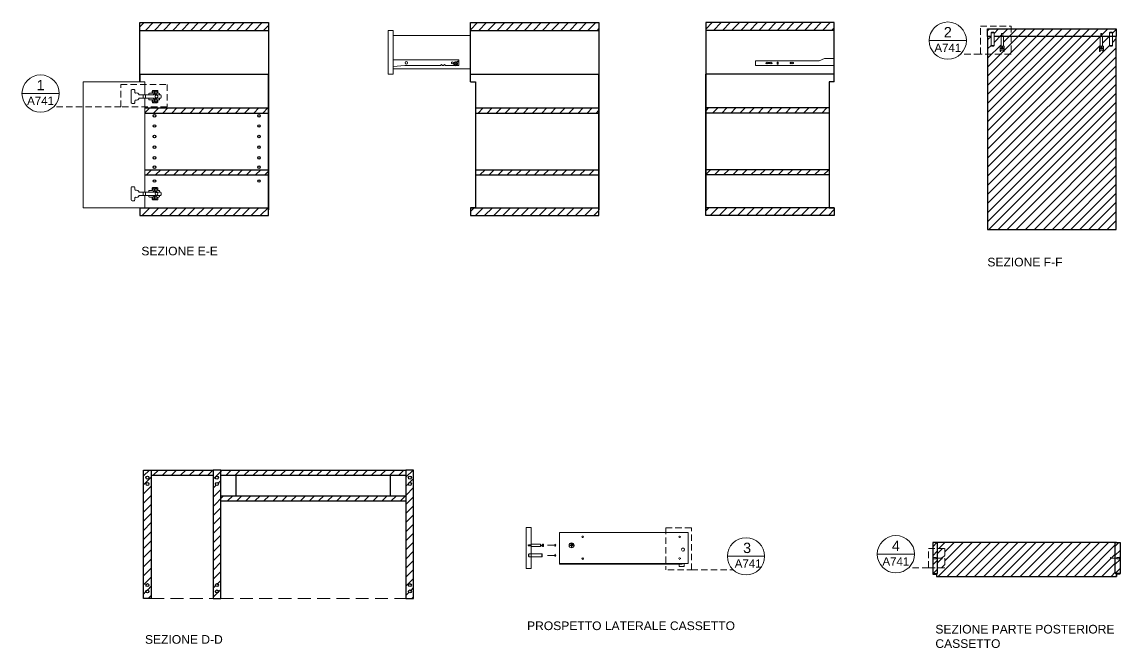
# Model space of a CAD drawing. Header units: centimetres. Extents: x -1003 to 569, y -138 to 1119.
# Drawn here: x -1002.8 to -575.8, y 866.2 to 1109.6 of the extents above; entities that cross this region are included whole.
import ezdxf
from ezdxf.enums import TextEntityAlignment as Align

# ---------------------------------------------------------------- set-up
doc = ezdxf.new("R2010")
doc.units = ezdxf.units.CM
doc.header["$MEASUREMENT"] = 0
doc.linetypes.add('HIDDEN', pattern=[0.375, 0.25, -0.125])
doc.layers.get('0').update_dxf_attribs({"lineweight": 18})
for name, color, linetype, lineweight in [('A-ANNO-SYMB', 3, 'Continuous', 18), ('dettagli', 4, 'Continuous', 13), ('linee prospetti', 1, 'Continuous', 18), ('linee sezioni', 3, 'Continuous', 25), ('quote', 20, 'Continuous', 5), ('trame', 6, 'Continuous', 9)]:
    doc.layers.add(name, color=color, linetype=linetype, lineweight=lineweight)
doc.styles.add('ARIAL', font='arial.ttf')
doc.styles.get("Standard").update_dxf_attribs({"font": 'arial.ttf'})

# ---------------------------------------------------------------- blocks, each defined once
blk = doc.blocks.new('DETAGLI')
at = {"layer": 'A-ANNO-SYMB', "linetype": 'Continuous'}
blk.add_line((486.66, 356.17), (504.76, 356.17), dxfattribs=at)
blk.add_circle((495.71, 356.17), 9.05, dxfattribs=at)
for tag, p in [('TAVOLA', (495.71, 362.76)), ('SEZIONE', (495.71, 354.67))]:
    blk.add_attdef(tag, text='', height=5, dxfattribs=at).set_placement(p, align=Align.TOP_CENTER)

msp = doc.modelspace()

# ---------------------------------------------------------------- hatches: boundary and pattern name
at = {"layer": 'trame'}
h = msp.add_hatch(dxfattribs=at)
h.set_pattern_fill('ANSI31', color=256, scale=20)
h.set_pattern_definition([(45, (-3428.5848, -5069.1998), (-1.76776695, 1.76776695), [])])
h.paths.add_polyline_path([(-906.95, 1109.33), (-956.95, 1109.33), (-956.95, 1106.33), (-906.95, 1106.33)])
h.paths.add_polyline_path([(-906.95, 1037.33), (-956.95, 1037.33), (-956.95, 1036.62), (-956.95, 1034.33), (-906.95, 1034.33)])
h.paths.add_polyline_path([(-906.95, 1052.17), (-954.95, 1052.17), (-954.95, 1050.17), (-906.95, 1050.17)])
h.paths.add_polyline_path([(-906.95, 1076.18), (-954.95, 1076.18), (-954.95, 1074.18), (-906.95, 1074.18)])
h = msp.add_hatch(dxfattribs=at)
h.set_pattern_fill('ANSI31', color=256, scale=20)
h.set_pattern_definition([(45, (-3426.2186, -5069.1998), (-1.76776695, 1.76776695), [])])
h.paths.add_polyline_path([(-778.41, 1109.33), (-828.41, 1109.33), (-828.41, 1106.33), (-778.41, 1106.33)])
h.paths.add_polyline_path([(-778.41, 1076.18), (-826.41, 1076.18), (-826.41, 1074.18), (-778.41, 1074.18)])
h.paths.add_polyline_path([(-778.41, 1052.17), (-826.41, 1052.17), (-826.41, 1050.17), (-778.41, 1050.17)])
h.paths.add_polyline_path([(-778.41, 1037.33), (-828.41, 1037.33), (-828.41, 1036.62), (-828.41, 1034.33), (-778.41, 1034.33)])
h = msp.add_hatch(dxfattribs=at)
h.set_pattern_fill('ANSI31', color=256, scale=20)
h.set_pattern_definition([(45, (-3437.5432, -5069.1998), (-1.76776695, 1.76776695), [])])
h.paths.add_polyline_path([(-736.93, 1109.33), (-686.93, 1109.33), (-686.93, 1106.33), (-736.93, 1106.33)])
h.paths.add_polyline_path([(-736.93, 1076.18), (-688.93, 1076.18), (-688.93, 1074.18), (-736.93, 1074.18)])
h.paths.add_polyline_path([(-736.93, 1052.17), (-688.93, 1052.17), (-688.93, 1050.17), (-736.93, 1050.17)])
h.paths.add_polyline_path([(-736.93, 1037.33), (-686.93, 1037.33), (-686.93, 1036.62), (-686.93, 1034.33), (-736.93, 1034.33)])
h = msp.add_hatch(dxfattribs=at)
h.set_pattern_fill('ANSI31', color=256, scale=20)
h.set_pattern_definition([(45, (-421.8148, 159.0687), (-1.767767, 1.767767), [])])
h.paths.add_polyline_path([(-577.3, 1103.9), (-578.73, 1103.9), (-582.61, 1103.9), (-582.61, 1100.23), (-582.93, 1100.13), (-582.93, 1099.53), (-582.61, 1099.53), (-582.61, 1099.13), (-583.55, 1099.13), (-583.55, 1099.53), (-583.23, 1099.53), (-583.23, 1100.13), (-583.55, 1100.23), (-583.55, 1103.9), (-618.22, 1103.9), (-618.22, 1098.51), (-627.3, 1098.51), (-627.3, 1028.9), (-577.3, 1028.9)])
h.paths.add_polyline_path([(-579.78, 1100.23), (-579.78, 1100.33), (-578.93, 1100.33), (-578.93, 1100.23)], flags=16)
h.paths.add_polyline_path([(-583.32, 1105.06), (-582.86, 1105.06), (-582.86, 1103.9), (-582.61, 1103.9), (-579.93, 1103.9), (-579.93, 1105.43), (-579.36, 1105.43), (-578.93, 1105.52), (-578.93, 1105.53), (-578.95, 1105.53, -0.445362), (-578.79, 1105.43), (-578.79, 1103.9), (-578.73, 1103.9), (-577.3, 1103.9), (-577.3, 1106.9), (-618.22, 1106.9), (-618.22, 1103.9), (-583.32, 1103.9)])
h.paths.add_polyline_path([(-618.22, 1106.9), (-627.3, 1106.9), (-627.3, 1103.9), (-625.93, 1103.9), (-625.93, 1105.43, -0.278503), (-625.84, 1105.53), (-625.79, 1105.53), (-625.79, 1105.63), (-624.94, 1105.63), (-624.94, 1105.53), (-624.9, 1105.53, -0.414214), (-624.79, 1105.43), (-624.79, 1103.9), (-621.86, 1103.9), (-621.86, 1105.06), (-621.4, 1105.06), (-621.4, 1103.9), (-621.16, 1103.9), (-618.22, 1103.9)])
h.paths.add_polyline_path([(-618.22, 1103.9), (-621.16, 1103.9), (-621.16, 1100.23), (-621.48, 1100.13), (-621.48, 1099.53), (-621.16, 1099.53), (-621.16, 1099.13), (-622.1, 1099.13), (-622.1, 1099.53), (-621.78, 1099.53), (-621.78, 1100.13), (-622.1, 1100.23), (-622.1, 1103.9), (-624.79, 1103.9), (-624.79, 1100.43), (-625.93, 1100.43, 0.278503), (-625.84, 1100.33), (-624.94, 1100.33), (-624.94, 1100.23), (-625.79, 1100.23), (-625.79, 1100.33), (-625.84, 1100.33, -0.278503), (-625.93, 1100.43), (-625.93, 1103.9), (-627.3, 1103.9), (-627.3, 1098.51), (-618.22, 1098.51)], flags=17)
h.paths.add_polyline_path([(-578.79, 1103.9), (-579.93, 1103.9), (-579.93, 1100.43), (-578.79, 1100.43)], flags=16)
h = msp.add_hatch(dxfattribs=at)
h.set_pattern_fill('ANSI31', color=256, scale=20)
h.set_pattern_definition([(45, (-3752.9002, -5240.7006), (-1.76776695, 1.76776695), [])])
h.paths.add_polyline_path([(-952.47, 935.4), (-955.47, 935.4), (-955.47, 885.4), (-952.47, 885.4)])
h.paths.add_polyline_path([(-954.54, 929.98, -1), (-953.39, 929.98, -1)], flags=16)
h.paths.add_polyline_path([(-954.54, 932.44, -1), (-953.39, 932.44, -1)], flags=16)
h.paths.add_polyline_path([(-953.39, 890.68, -1), (-954.54, 890.68, -1)], flags=16)
h.paths.add_polyline_path([(-953.39, 888.22, -1), (-954.54, 888.22, -1)], flags=16)
h.paths.add_polyline_path([(-952.47, 935.4), (-952.47, 933.4), (-928.47, 933.4), (-928.47, 935.4)])
h.paths.add_polyline_path([(-928.47, 885.4), (-925.47, 885.4), (-925.47, 935.4), (-928.47, 935.4)])
h.paths.add_polyline_path([(-927.54, 929.98, -1), (-926.4, 929.98, -1)], flags=16)
h.paths.add_polyline_path([(-927.54, 932.44, -1), (-926.4, 932.44, -1)], flags=16)
h.paths.add_polyline_path([(-926.4, 890.68, -1), (-927.54, 890.68, -1)], flags=16)
h.paths.add_polyline_path([(-926.4, 888.22, -1), (-927.54, 888.22, -1)], flags=16)
h.paths.add_polyline_path([(-925.47, 925.4), (-925.47, 923.4), (-853.47, 923.4), (-853.47, 925.4)])
h.paths.add_polyline_path([(-853.47, 933.4), (-853.47, 935.4), (-925.47, 935.4), (-925.47, 933.4)])
h.paths.add_polyline_path([(-853.47, 885.4), (-850.47, 885.4), (-850.47, 935.4), (-853.47, 935.4)])
h.paths.add_polyline_path([(-852.51, 929.98, -1), (-851.37, 929.98, -1)], flags=16)
h.paths.add_polyline_path([(-852.51, 932.44, -1), (-851.37, 932.44, -1)], flags=16)
h.paths.add_polyline_path([(-851.37, 890.68, -1), (-852.51, 890.68, -1)], flags=16)
h.paths.add_polyline_path([(-851.37, 888.22, -1), (-852.51, 888.22, -1)], flags=16)
h = msp.add_hatch(dxfattribs=at)
h.set_pattern_fill('ANSI31', color=256, scale=20)
h.set_pattern_definition([(45, (-431.6038, 235.231), (-1.767767, 1.767767), [])])
h.paths.add_polyline_path([(-646.78, 904.86), (-648.66, 904.86), (-648.66, 901.15, -0.087288), (-648.56, 901.67, -0.071867), (-648.45, 901.4), (-647.37, 901.4), (-647.37, 901.19), (-646.78, 901.19)])
h.paths.add_polyline_path([(-646.78, 907.24), (-648.66, 907.24), (-648.66, 904.86), (-646.78, 904.86)])
h.paths.add_polyline_path([(-646.78, 901.09), (-647.37, 901.09), (-647.37, 900.88), (-648.45, 900.88, -0.068614), (-648.56, 900.62, -0.087288), (-648.66, 901.15), (-648.66, 897.44), (-646.78, 897.44)])
h.paths.add_polyline_path([(-646.78, 897.44), (-648.66, 897.44), (-648.66, 895.23), (-646.78, 895.23)])
h.paths.add_polyline_path([(-647.25, 895.23), (-648.6, 895.23), (-648.6, 894.9), (-647.25, 894.9)])
h.paths.add_polyline_path([(-575.83, 907.24), (-577.71, 907.24), (-577.71, 901.19), (-577.12, 901.19), (-577.12, 901.4), (-576.04, 901.4, -0.073412), (-575.93, 901.68, -0.092942), (-575.83, 901.16)])
h.paths.add_polyline_path([(-575.83, 901.16, -0.09707), (-575.93, 900.62, -0.068614), (-576.04, 900.88), (-577.12, 900.88), (-577.12, 901.09), (-577.71, 901.09), (-577.71, 895.23), (-575.83, 895.23)])
h.paths.add_polyline_path([(-575.89, 895.23), (-577.25, 895.23), (-577.25, 894.9), (-575.89, 894.9)])
h = msp.add_hatch(dxfattribs=at)
h.set_pattern_fill('ANSI31', color=256, scale=20)
h.set_pattern_definition([(45, (-431.6038, 210.913), (-1.767767, 1.767767), [])])
h.paths.add_polyline_path([(-641.84, 907.24), (-646.78, 907.24), (-646.78, 904.86), (-643.99, 904.86), (-643.99, 897.44), (-646.78, 897.44), (-646.78, 895.23), (-647.25, 894.03), (-641.84, 894.03), (-577.25, 894.03), (-577.25, 895.23), (-577.71, 895.23), (-577.71, 901.09), (-579.4, 901.09), (-579.4, 900.88), (-579.56, 900.88), (-579.56, 901.4), (-579.4, 901.4), (-577.71, 901.25), (-577.71, 907.24)])
h = msp.add_hatch(dxfattribs=at)
h.set_pattern_fill('ANSI31', color=256, scale=20)
h.set_pattern_definition([(45, (-3460.7068, -5117.732), (-1.76776695, 1.76776695), [])])
h.paths.add_polyline_path([(-643.99, 897.44), (-646.78, 897.44), (-646.78, 901), (-646.69, 901), (-646.69, 900.96), (-646.66, 900.96), (-646.66, 901), (-646.56, 901), (-646.56, 900.88), (-646.52, 900.88), (-646.52, 901), (-646.42, 901), (-646.42, 900.96), (-646.38, 900.96), (-646.38, 901), (-646.28, 901), (-646.28, 900.88), (-646.25, 900.88), (-646.25, 901), (-646.16, 901), (-646.16, 900.96), (-646.12, 900.96), (-646.12, 901), (-646.02, 901), (-646.02, 900.88), (-645.99, 900.88), (-645.99, 901), (-645.89, 901), (-645.89, 900.96), (-645.85, 900.96), (-645.85, 901), (-645.73, 901), (-645.73, 900.88), (-645.7, 900.88), (-645.7, 901), (-645.6, 901), (-645.6, 900.96), (-645.56, 900.96), (-645.56, 901), (-645.45, 901), (-645.45, 900.88), (-645.42, 900.88), (-645.42, 901), (-645.3, 901), (-645.3, 900.96), (-645.26, 900.96), (-645.26, 901), (-645.17, 901), (-645.17, 900.88), (-645.13, 900.88), (-645.13, 901), (-645.09, 901), (-645.09, 900.88), (-644.93, 900.88), (-644.93, 901.4), (-645.09, 901.4), (-645.09, 901.28), (-645.13, 901.28), (-645.13, 901.4), (-645.17, 901.4), (-645.17, 901.28), (-645.26, 901.28), (-645.26, 901.32), (-645.3, 901.32), (-645.3, 901.28), (-645.42, 901.28), (-645.42, 901.4), (-645.45, 901.4), (-645.45, 901.28), (-645.56, 901.28), (-645.56, 901.32), (-645.6, 901.32), (-645.6, 901.28), (-645.7, 901.28), (-645.7, 901.4), (-645.73, 901.4), (-645.73, 901.28), (-645.85, 901.28), (-645.85, 901.32), (-645.89, 901.32), (-645.89, 901.28), (-645.99, 901.28), (-645.99, 901.4), (-646.02, 901.4), (-646.02, 901.28), (-646.12, 901.28), (-646.12, 901.32), (-646.16, 901.32), (-646.16, 901.28), (-646.25, 901.28), (-646.25, 901.4), (-646.28, 901.4), (-646.28, 901.28), (-646.38, 901.28), (-646.38, 901.32), (-646.42, 901.32), (-646.42, 901.28), (-646.52, 901.28), (-646.52, 901.4), (-646.56, 901.4), (-646.56, 901.28), (-646.66, 901.28), (-646.66, 901.32), (-646.69, 901.32), (-646.69, 901.28), (-646.78, 901.28), (-646.78, 904.86), (-643.99, 904.86)])

# ---------------------------------------------------------------- linework, layer by layer
for points in [[(-578.73, 1103.9), (-624.79, 1103.9)], [(-956.95, 1036.62), (-956.95, 1037.33)], [(-909.24, 1034.33), (-954.66, 1034.33)], [(-828.41, 1036.62), (-828.41, 1037.33)], [(-780.7, 1034.33), (-826.13, 1034.33)], [(-734.65, 1034.33), (-689.22, 1034.33)], [(-686.93, 1036.62), (-686.93, 1037.33)]]:
    msp.add_lwpolyline(points)
at = {"layer": 'A-ANNO-SYMB', "linetype": 'HIDDEN', "ltscale": 10}
for p, q in [((-630.13, 1097.13), (-637.78, 1097.13)), ((-964.34, 1076.54), (-990.51, 1076.54)), ((-742.48, 896.62), (-726.26, 896.62)), ((-650.32, 897.44), (-657.97, 897.44))]:
    msp.add_line(p, q, dxfattribs=at)
at = {"layer": 'A-ANNO-SYMB', "linetype": 'HIDDEN', "lineweight": 5, "ltscale": 10}
for points in [[(-618.22, 1097.13), (-630.13, 1097.13), (-630.13, 1107.95), (-618.22, 1107.95), (-618.22, 1097.13)], [(-964.34, 1085.3), (-946.34, 1085.3), (-946.34, 1076.54), (-964.34, 1076.54), (-964.34, 1085.3)], [(-751.7, 896.62), (-742.48, 896.62), (-742.48, 912.98), (-752.44, 912.98), (-752.44, 896.62)]]:
    msp.add_lwpolyline(points, dxfattribs=at)
at = {"layer": 'A-ANNO-SYMB', "linetype": 'HIDDEN', "ltscale": 10}
msp.add_lwpolyline([(-643.99, 897.44), (-650.32, 897.44), (-650.32, 904.86), (-643.99, 904.86), (-643.99, 897.44)], dxfattribs=at)
at = {"layer": 'dettagli'}
for p, q in [((-624.9, 1105.53), (-624.94, 1105.53)), ((-579.81, 1105.53), (-579.78, 1105.53)), ((-624.9, 1100.33), (-624.94, 1100.33)), ((-622.38, 1098.13), (-622.38, 1100.23)), ((-622.38, 1100.23), (-620.9, 1100.23)), ((-622.14, 1098.66), (-621.11, 1098.66)), ((-621.78, 1100.13), (-622.1, 1100.23)), ((-621.48, 1100.13), (-621.16, 1100.23)), ((-620.9, 1100.23), (-620.9, 1098.13)), ((-583.81, 1098.13), (-583.81, 1100.23)), ((-583.81, 1100.23), (-582.32, 1100.23)), ((-583.57, 1098.66), (-582.54, 1098.66)), ((-583.23, 1100.13), (-583.55, 1100.23)), ((-582.93, 1100.13), (-582.61, 1100.23)), ((-582.32, 1100.23), (-582.32, 1098.13)), ((-579.81, 1100.33), (-579.78, 1100.33)), ((-957.22, 1081.28), (-949.26, 1081.28)), ((-955.69, 1079.93), (-955.69, 1081.28)), ((-954.67, 1079.93), (-954.67, 1081.28)), ((-951.8, 1082.51), (-951.8, 1081.78)), ((-951.17, 1082.51), (-951.17, 1081.78)), ((-950.93, 1082.51), (-950.93, 1081.78)), ((-950.3, 1082.51), (-950.3, 1081.78)), ((-957.22, 1079.93), (-949.26, 1079.93)), ((-951.8, 1079.43), (-951.8, 1078.69)), ((-951.17, 1079.43), (-951.17, 1078.69)), ((-950.93, 1079.43), (-950.93, 1078.69)), ((-950.3, 1079.43), (-950.3, 1078.69)), ((-957.22, 1043.49), (-949.26, 1043.49)), ((-957.22, 1042.14), (-949.26, 1042.14)), ((-955.69, 1042.14), (-955.69, 1043.49)), ((-954.67, 1042.14), (-954.67, 1043.49)), ((-951.8, 1044.73), (-951.8, 1043.99)), ((-951.17, 1044.73), (-951.17, 1043.99)), ((-950.93, 1044.73), (-950.93, 1043.99)), ((-950.3, 1044.73), (-950.3, 1043.99)), ((-951.8, 1041.64), (-951.8, 1040.91)), ((-951.17, 1041.64), (-951.17, 1040.91)), ((-950.93, 1041.64), (-950.93, 1040.91)), ((-950.3, 1041.64), (-950.3, 1040.91)), ((-800.99, 906.24), (-801.09, 906.56)), ((-800.99, 905.94), (-801.09, 905.62)), ((-789.67, 906), (-789.67, 906.15)), ((-789.6, 906.67), (-789.45, 906.67)), ((-789.14, 906.66), (-788.99, 906.66)), ((-789.14, 905.46), (-788.99, 905.47)), ((-788.47, 906.15), (-788.47, 906)), ((-800.55, 902.69), (-800.55, 902.66)), ((-647.37, 900.88), (-647.37, 901.4)), ((-645.09, 900.88), (-645.09, 901.4)), ((-579.4, 900.88), (-579.4, 901.4)), ((-577.12, 900.88), (-577.12, 901.4))]:
    msp.add_line(p, q, dxfattribs=at)
at = {"layer": 'dettagli', "lineweight": 5}
msp.add_line((-686.93, 1092.61), (-686.93, 1095.41), dxfattribs=at)
at = {"layer": 'dettagli', "linetype": 'Continuous', "ltscale": 20}
for p, q in [((-798.43, 906.13), (-795.14, 906.13)), ((-795.14, 906.13), (-795.63, 906.59)), ((-795.14, 906.13), (-795.63, 905.71)), ((-798.43, 902.24), (-795.14, 902.24)), ((-795.14, 902.24), (-795.63, 902.7)), ((-795.14, 902.24), (-795.63, 901.81))]:
    msp.add_line(p, q, dxfattribs=at)
at = {"layer": 'dettagli', "linetype": 'HIDDEN'}
msp.add_line((-805.75, 902.69), (-805.75, 902.66), dxfattribs=at)
at = {"layer": 'dettagli'}
for points in [[(-625.36, 1105.43), (-624.79, 1105.43), (-624.79, 1100.43), (-625.93, 1100.43), (-625.93, 1105.43), (-625.36, 1105.43)], [(-625.79, 1105.53), (-625.79, 1105.63), (-624.94, 1105.63), (-624.94, 1105.53), (-625.84, 1105.53)], [(-622.1, 1103.9), (-621.16, 1103.9), (-621.16, 1100.23), (-622.1, 1100.23), (-622.1, 1103.9)], [(-621.4, 1103.9), (-621.4, 1105.06), (-621.86, 1105.06), (-621.86, 1103.9)], [(-582.61, 1103.9), (-583.55, 1103.9), (-583.55, 1100.23), (-582.61, 1100.23), (-582.61, 1103.9)], [(-583.32, 1103.9), (-583.32, 1105.06), (-582.86, 1105.06), (-582.86, 1103.9)], [(-579.36, 1105.43), (-579.93, 1105.43), (-579.93, 1100.43), (-578.79, 1100.43), (-578.79, 1105.43), (-579.36, 1105.43)], [(-578.93, 1105.53), (-578.93, 1105.63), (-579.78, 1105.63), (-579.78, 1105.53), (-578.88, 1105.53)], [(-625.79, 1100.33), (-625.79, 1100.23), (-624.94, 1100.23), (-624.94, 1100.33), (-625.84, 1100.33)], [(-622.38, 1098.13), (-622.14, 1098.13), (-622.14, 1098.66)], [(-621.78, 1099.53), (-622.1, 1099.53), (-622.1, 1099.13), (-621.16, 1099.13), (-621.16, 1099.53), (-621.48, 1099.53)], [(-621.78, 1100.13), (-621.78, 1099.53), (-621.48, 1099.53), (-621.48, 1100.13)], [(-620.9, 1098.13), (-621.11, 1098.13), (-621.11, 1098.66)], [(-583.81, 1098.13), (-583.57, 1098.13), (-583.57, 1098.66)], [(-582.93, 1099.53), (-582.61, 1099.53), (-582.61, 1099.13), (-583.55, 1099.13), (-583.55, 1099.53), (-583.23, 1099.53)], [(-582.93, 1100.13), (-582.93, 1099.53), (-583.23, 1099.53), (-583.23, 1100.13)], [(-582.32, 1098.13), (-582.54, 1098.13), (-582.54, 1098.66)], [(-578.93, 1100.33), (-578.93, 1100.23), (-579.78, 1100.23), (-579.78, 1100.33), (-578.88, 1100.33)], [(-858.41, 1092.23), (-858.41, 1094.92), (-832.91, 1094.92)], [(-840.01, 1092.61), (-839.64, 1093.01), (-839.24, 1092.61)], [(-838.89, 1092.61), (-838.52, 1093.01), (-838.12, 1092.61)], [(-832.91, 1094.92), (-832.91, 1092.61), (-834.93, 1092.61)], [(-858.41, 1092.23), (-853.84, 1092.61), (-840.01, 1092.61)], [(-839.24, 1092.61), (-838.89, 1092.61)], [(-838.12, 1092.61), (-834.93, 1092.61), (-834.93, 1092.61)], [(-960.24, 1083.03), (-960.24, 1078.17)], [(-959.16, 1083.3), (-959.97, 1083.3)], [(-958.89, 1082.22), (-958.89, 1083.03)], [(-953.49, 1081.28), (-953.49, 1081.64)], [(-953.23, 1081.91), (-952.14, 1081.91), (-952.14, 1082.72)], [(-951.88, 1082.99), (-950.16, 1082.99)], [(-949.89, 1082.73), (-949.89, 1081.91), (-949.53, 1081.91)], [(-949.26, 1081.65), (-949.26, 1081.28), (-948.9, 1081.28)], [(-948.63, 1081.01), (-948.63, 1080.17)], [(-959.97, 1077.9), (-959.16, 1077.9)], [(-958.89, 1078.17), (-958.89, 1078.98)], [(-953.49, 1079.93), (-953.49, 1079.57)], [(-953.21, 1079.3), (-952.14, 1079.3), (-952.14, 1078.49)], [(-951.86, 1078.22), (-950.16, 1078.22)], [(-949.89, 1078.49), (-949.89, 1079.3), (-949.55, 1079.3)], [(-948.9, 1079.93), (-949.26, 1079.93), (-949.26, 1079.57)], [(-960.24, 1045.25), (-960.24, 1040.39)], [(-959.16, 1045.52), (-959.97, 1045.52)], [(-958.89, 1044.44), (-958.89, 1045.25)], [(-953.49, 1043.49), (-953.49, 1043.85)], [(-953.49, 1042.14), (-953.49, 1041.78)], [(-953.23, 1044.12), (-952.14, 1044.12), (-952.14, 1044.93)], [(-951.88, 1045.2), (-950.16, 1045.2)], [(-949.89, 1044.94), (-949.89, 1044.12), (-949.53, 1044.12)], [(-949.26, 1043.86), (-949.26, 1043.49), (-948.9, 1043.49)], [(-948.9, 1042.14), (-949.26, 1042.14), (-949.26, 1041.78)], [(-948.63, 1043.23), (-948.63, 1042.39)], [(-959.97, 1040.12), (-959.16, 1040.12)], [(-958.89, 1040.39), (-958.89, 1041.2)], [(-953.21, 1041.51), (-952.14, 1041.51), (-952.14, 1040.7)], [(-951.86, 1040.43), (-950.16, 1040.43)], [(-949.89, 1040.7), (-949.89, 1041.51), (-949.55, 1041.51)], [(-804.76, 905.62), (-804.76, 906.56), (-801.09, 906.56), (-801.09, 905.62), (-804.76, 905.62)], [(-800.99, 905.94), (-800.4, 905.94), (-800.4, 906.24), (-800.99, 906.24)], [(-800.4, 905.94), (-800.4, 905.62), (-800, 905.62), (-800, 906.56), (-800.4, 906.56), (-800.4, 906.24)], [(-789.22, 906.15), (-789.67, 906.15)], [(-789.67, 906), (-789.21, 906)], [(-789.14, 906.66), (-789.14, 906.22)], [(-789.14, 905.93), (-789.14, 905.46)], [(-788.99, 906.22), (-788.99, 906.66)], [(-788.99, 905.47), (-788.99, 905.93)], [(-788.93, 906), (-788.47, 906)], [(-788.47, 906.15), (-788.92, 906.15)], [(-788.77, 906.63), (-788.59, 906.6), (-788.59, 906.78), (-788.64, 906.74)], [(-788.72, 906.67), (-788.77, 906.63)], [(-800.65, 902.24), (-800.65, 902.81), (-804.76, 902.81)], [(-804.76, 901.67), (-800.65, 901.67), (-800.65, 902.24)], [(-800.55, 901.81), (-800.45, 901.81), (-800.45, 902.66), (-800.55, 902.66), (-800.55, 901.76)], [(-647.37, 901.4), (-648.45, 901.4), (-648.45, 901.4)], [(-648.45, 900.88), (-647.37, 900.88)], [(-647.37, 901.19), (-645.09, 901.19)], [(-647.37, 901.09), (-645.09, 901.09)], [(-645.09, 900.88), (-644.93, 900.88), (-644.93, 901.4), (-645.09, 901.4)], [(-579.4, 900.88), (-579.56, 900.88), (-579.56, 901.4), (-579.4, 901.4)], [(-577.12, 901.19), (-579.4, 901.19)], [(-577.12, 901.09), (-579.4, 901.09)], [(-577.12, 901.4), (-576.04, 901.4), (-576.04, 901.4)], [(-576.04, 900.88), (-577.12, 900.88)], [(-575.93, 901.67), (-575.92, 901.67)]]:
    msp.add_lwpolyline(points, dxfattribs=at)
at = {"layer": 'dettagli', "lineweight": 5}
for points in [[(-686.93, 1095.41), (-690.73, 1095.41), (-692.87, 1094.51), (-717.61, 1094.51), (-717.61, 1092.61)], [(-712.64, 1093.82), (-712.64, 1093.82), (-712.04, 1093.82)], [(-712.04, 1093.42), (-712.04, 1093.42), (-712.64, 1093.42)], [(-709.19, 1093.3), (-709.19, 1093.3), (-709.19, 1093.9)], [(-708.79, 1093.9), (-708.79, 1093.9), (-708.79, 1093.3)], [(-717.61, 1092.61), (-686.93, 1092.61)]]:
    msp.add_lwpolyline(points, dxfattribs=at)
at = {"layer": 'dettagli', "linetype": 'HIDDEN'}
for points in [[(-804.76, 906.33), (-805.93, 906.33), (-805.93, 905.87), (-804.76, 905.87)], [(-805.75, 901.81), (-805.85, 901.81), (-805.85, 902.66), (-805.75, 902.66), (-805.75, 901.76)], [(-804.76, 901.67), (-805.65, 901.67), (-805.65, 902.81), (-804.76, 902.81)]]:
    msp.add_lwpolyline(points, dxfattribs=at)
at = {"layer": 'dettagli'}
for centre, radius in [((-853.32, 1093.73), 0.5), ((-835.43, 1093.71), 0.383), ((-834.12, 1093.35), 0.749), ((-834.12, 1093.35), 0.685), ((-834.12, 1093.35), 0.295), ((-833.29, 1094.21), 0.142), ((-950.47, 1080.59), 0.533), ((-950.47, 1042.8), 0.533), ((-789.07, 906.11), 0.955)]:
    msp.add_circle(centre, radius, dxfattribs=at)
at = {"layer": 'dettagli', "lineweight": 5}
for centre in [(-713.18, 1093.62), (-711.42, 1093.62), (-703.84, 1093.62), (-703.03, 1093.62)]:
    msp.add_circle(centre, 0.3, dxfattribs=at)
at = {"layer": 'dettagli'}
for centre, radius, start, end in [((-625.8, 1105.4), 0.13, 106.8875, 169.1381), ((-624.9, 1105.42), 0.107, 3.8548, 93.8548), ((-579.82, 1105.42), 0.107, 86.1452, 176.1452), ((-578.91, 1105.4), 0.13, 10.8619, 73.1125), ((-625.8, 1100.45), 0.13, 190.8619, 253.1125), ((-624.9, 1100.43), 0.107, 266.1452, 356.1452), ((-579.82, 1100.43), 0.107, 183.8548, 273.8548), ((-578.91, 1100.45), 0.13, 286.8875, 349.1381), ((-959.96, 1083.02), 0.281, 87.889, 177.8199), ((-959.17, 1083.02), 0.281, 2.1801, 92.111), ((-958.61, 1082.23), 0.281, 182.1801, 272.111), ((-958.24, 1080.94), 1.08, 18.4256, 109.3498), ((-953.21, 1081.63), 0.281, 87.889, 177.8199), ((-951.86, 1082.71), 0.281, 87.889, 177.8199), ((-951.49, 1082.45), 0.321, 11.44, 168.56), ((-951.49, 1081.84), 0.321, 191.44, 348.56), ((-950.61, 1082.45), 0.321, 11.44, 168.56), ((-950.61, 1081.84), 0.321, 191.44, 348.56), ((-950.17, 1082.71), 0.281, 2.1801, 92.111), ((-949.54, 1081.63), 0.281, 2.1801, 92.111), ((-948.91, 1081), 0.281, 2.1801, 92.111), ((-948.91, 1080.21), 0.281, 267.889, 357.8199), ((-959.96, 1078.18), 0.281, 182.1801, 272.111), ((-959.17, 1078.18), 0.281, 267.889, 357.8199), ((-958.61, 1078.97), 0.281, 87.889, 177.8199), ((-958.24, 1080.27), 1.08, 250.6502, 341.5744), ((-953.21, 1079.58), 0.286, 182.6078, 271.0561), ((-951.86, 1078.5), 0.285, 182.5157, 271.283), ((-951.49, 1079.36), 0.321, 11.44, 168.56), ((-951.49, 1078.76), 0.321, 191.44, 348.56), ((-950.61, 1079.36), 0.321, 11.44, 168.56), ((-950.61, 1078.76), 0.321, 191.44, 348.56), ((-950.17, 1078.5), 0.281, 267.889, 357.8199), ((-949.54, 1079.58), 0.281, 267.889, 357.8199), ((-959.96, 1045.23), 0.281, 87.889, 177.8199), ((-959.17, 1045.23), 0.281, 2.1801, 92.111), ((-958.61, 1044.45), 0.281, 182.1801, 272.111), ((-958.24, 1043.15), 1.08, 18.4256, 109.3498), ((-958.24, 1042.48), 1.08, 250.6502, 341.5744), ((-953.21, 1043.84), 0.281, 87.889, 177.8199), ((-953.21, 1041.8), 0.286, 182.6078, 271.0561), ((-951.86, 1044.92), 0.281, 87.889, 177.8199), ((-951.49, 1044.66), 0.321, 11.44, 168.56), ((-951.49, 1044.06), 0.321, 191.44, 348.56), ((-951.49, 1041.58), 0.321, 11.44, 168.56), ((-950.61, 1044.66), 0.321, 11.44, 168.56), ((-950.61, 1044.06), 0.321, 191.44, 348.56), ((-950.61, 1041.58), 0.321, 11.44, 168.56), ((-950.17, 1044.92), 0.281, 2.1801, 92.111), ((-949.54, 1043.84), 0.281, 2.1801, 92.111), ((-949.54, 1041.79), 0.281, 267.889, 357.8199), ((-948.91, 1043.21), 0.281, 2.1801, 92.111), ((-948.91, 1042.42), 0.281, 267.889, 357.8199), ((-959.96, 1040.4), 0.281, 182.1801, 272.111), ((-959.17, 1040.4), 0.281, 267.889, 357.8199), ((-958.61, 1041.18), 0.281, 87.889, 177.8199), ((-951.86, 1040.72), 0.285, 182.5157, 271.283), ((-951.49, 1040.97), 0.321, 191.44, 348.56), ((-950.61, 1040.97), 0.321, 191.44, 348.56), ((-950.17, 1040.71), 0.281, 267.889, 357.8199), ((-789.08, 906.25), 0.663, 47.996, 141.1281), ((-789.08, 906.29), 0.522, 46.4143, 134.742), ((-789.07, 906.08), 0.163, 115.31, 153.3452), ((-789.07, 906.08), 0.163, 208.2987, 244.69), ((-789.07, 906.08), 0.163, 26.6548, 60.3192), ((-789.07, 906.08), 0.163, 299.6808, 331.7013), ((-800.65, 902.7), 0.107, 356.1452, 86.1452), ((-800.67, 901.79), 0.13, 280.8619, 343.1125), ((-647.11, 901.15), 1.55, 160.0456, 199.9544), ((-649.45, 901.15), 1.03, 329.19, 30.81), ((-575.04, 901.15), 1.03, 149.19, 210.81), ((-577.26, 901.15), 1.43, 338.1154, 21.2992)]:
    msp.add_arc(centre, radius, start, end, dxfattribs=at)
at = {"layer": 'dettagli', "lineweight": 5}
for centre, start, end in [((-712.45, 1093.62), 132.5545, 227.4455), ((-712.22, 1093.62), 312.5545, 47.4455), ((-708.99, 1093.71), 42.5545, 137.4455), ((-708.99, 1093.48), 222.5545, 317.4455)]:
    msp.add_arc(centre, 0.272, start, end, dxfattribs=at)
at = {"layer": 'dettagli', "linetype": 'HIDDEN'}
for centre, radius, start, end in [((-805.64, 902.7), 0.107, 93.8548, 183.8548), ((-805.62, 901.79), 0.13, 196.8875, 259.1381)]:
    msp.add_arc(centre, radius, start, end, dxfattribs=at)
at = {"layer": 'linee prospetti'}
msp.add_line((-793.71, 898.83), (-793.71, 899.1), dxfattribs=at)
for points in [[(-858.41, 1104.33), (-858.41, 1106.33), (-860.41, 1106.33), (-860.41, 1089.33), (-858.41, 1089.33), (-858.41, 1091.33)], [(-828.41, 1104.33), (-858.41, 1104.33), (-858.41, 1091.33), (-828.41, 1091.33)], [(-956.95, 1086.33), (-978.95, 1086.33), (-978.95, 1037.33), (-956.95, 1037.33)], [(-956.95, 1086.33), (-954.95, 1086.33), (-954.95, 1081.28)], [(-954.95, 1079.93), (-954.95, 1043.49)], [(-954.95, 1042.14), (-954.95, 1037.33), (-956.95, 1037.33)], [(-804.76, 899.1), (-804.76, 897.1), (-806.76, 897.1), (-806.76, 913.1), (-804.76, 913.1), (-804.76, 899.1)], [(-793.71, 899.1), (-793.71, 911.1), (-743.71, 911.1), (-743.71, 899.1), (-793.71, 899.1)], [(-747.18, 898.83), (-793.71, 898.83), (-793.71, 898.83)], [(-745.28, 899.1), (-745.28, 897.87), (-747.18, 897.87), (-747.18, 898.83), (-746.08, 898.83), (-746.08, 899.1)]]:
    msp.add_lwpolyline(points, dxfattribs=at)
at = {"layer": 'linee prospetti', "linetype": 'ByBlock', "ltscale": 0.1}
for centre in [(-784.74, 909.45), (-784.74, 900.98)]:
    msp.add_circle(centre, 0.306, dxfattribs=at)
at = {"layer": 'linee prospetti', "linetype": 'HIDDEN', "ltscale": 0.1}
for centre, radius in [((-747.06, 909.45), 0.306), ((-747.06, 900.98), 0.306), ((-745.76, 904.47), 0.58)]:
    msp.add_circle(centre, radius, dxfattribs=at)
at = {"layer": 'linee sezioni'}
for p, q in [((-956.95, 1106.33), (-906.95, 1106.33)), ((-828.41, 1106.33), (-778.41, 1106.33)), ((-686.93, 1106.33), (-736.93, 1106.33)), ((-954.95, 1076.18), (-906.95, 1076.18)), ((-826.41, 1076.18), (-778.41, 1076.18)), ((-688.93, 1076.18), (-736.93, 1076.18)), ((-954.95, 1074.18), (-906.95, 1074.18)), ((-826.41, 1074.18), (-778.41, 1074.18)), ((-688.93, 1074.18), (-736.93, 1074.18)), ((-954.95, 1052.17), (-906.95, 1052.17)), ((-826.41, 1052.17), (-778.41, 1052.17)), ((-688.93, 1052.17), (-736.93, 1052.17)), ((-954.95, 1050.17), (-906.95, 1050.17)), ((-826.41, 1050.17), (-778.41, 1050.17)), ((-688.93, 1050.17), (-736.93, 1050.17)), ((-956.95, 1037.33), (-906.95, 1037.33)), ((-828.41, 1037.33), (-778.41, 1037.33)), ((-686.93, 1037.33), (-736.93, 1037.33)), ((-925.47, 935.4), (-853.47, 935.4)), ((-952.47, 933.4), (-928.47, 933.4)), ((-925.47, 933.4), (-853.47, 933.4)), ((-919.47, 925.4), (-919.47, 933.4)), ((-859.47, 925.4), (-859.47, 933.4)), ((-925.47, 925.4), (-853.47, 925.4)), ((-925.47, 923.4), (-853.47, 923.4)), ((-641.84, 907.24), (-646.78, 907.24)), ((-647.25, 895.23), (-647.25, 894.03)), ((-647.25, 894.03), (-641.84, 894.03)), ((-577.25, 895.23), (-577.25, 894.03))]:
    msp.add_line(p, q, dxfattribs=at)
for points in [[(-956.95, 1086.33), (-956.95, 1109.33), (-906.95, 1109.33), (-906.95, 1036.62)], [(-828.41, 1086.33), (-828.41, 1109.33), (-778.41, 1109.33), (-778.41, 1036.62)], [(-686.93, 1086.33), (-686.93, 1109.33), (-736.93, 1109.33), (-736.93, 1036.62)], [(-627.3, 1103.9), (-627.3, 1106.9), (-577.3, 1106.9), (-577.3, 1103.9), (-578.73, 1103.9)], [(-625.93, 1103.9), (-627.3, 1103.9), (-627.3, 1028.9), (-577.3, 1028.9)], [(-625.93, 1103.9), (-627.3, 1103.9)], [(-578.73, 1103.9), (-624.79, 1103.9)], [(-577.3, 1028.9), (-577.3, 1103.9), (-578.73, 1103.9)], [(-956.95, 1089.33), (-906.95, 1089.33)], [(-956.95, 1089.33), (-956.95, 1086.33)], [(-956.95, 1037.33), (-956.95, 1034.33), (-906.95, 1034.33), (-906.95, 1089.33)], [(-828.41, 1089.33), (-778.41, 1089.33)], [(-828.41, 1037.33), (-828.41, 1034.33), (-778.41, 1034.33), (-778.41, 1089.33)], [(-686.93, 1089.33), (-736.93, 1089.33)], [(-686.93, 1037.33), (-686.93, 1034.33), (-736.93, 1034.33), (-736.93, 1089.33)], [(-828.41, 1086.33), (-826.41, 1086.33), (-826.41, 1042.14)], [(-686.93, 1086.33), (-688.93, 1086.33), (-688.93, 1042.14)], [(-826.41, 1042.14), (-826.41, 1037.33), (-828.41, 1037.33)], [(-688.93, 1042.14), (-688.93, 1037.33), (-686.93, 1037.33)], [(-952.47, 935.4), (-952.47, 885.4), (-955.47, 885.4), (-955.47, 935.4), (-952.47, 935.4)], [(-952.47, 935.4), (-928.47, 935.4)], [(-928.47, 935.4), (-928.47, 885.4), (-925.47, 885.4), (-925.47, 935.4), (-928.47, 935.4)], [(-853.47, 935.4), (-853.47, 885.4), (-850.47, 885.4), (-850.47, 935.4), (-853.47, 935.4)], [(-646.78, 901.19), (-646.78, 907.24), (-648.66, 907.24), (-648.66, 895.23)], [(-577.25, 907.24), (-577.25, 907.24), (-641.84, 907.24)], [(-577.71, 901.19), (-577.71, 907.24), (-575.83, 907.24), (-575.83, 895.23)], [(-648.66, 895.23), (-646.78, 895.23), (-646.78, 901.09)], [(-575.83, 895.23), (-577.71, 895.23), (-577.71, 901.09)], [(-648.6, 895.23), (-648.6, 894.9), (-647.25, 894.9)], [(-641.84, 894.03), (-577.25, 894.03), (-577.25, 895.23)], [(-575.89, 895.23), (-575.89, 894.9), (-577.25, 894.9)]]:
    msp.add_lwpolyline(points, dxfattribs=at)
for centre, radius in [((-951.21, 1073.1), 0.5), ((-910.61, 1073.1), 0.5), ((-951.21, 1069.16), 0.5), ((-910.61, 1069.16), 0.5), ((-951.21, 1065.05), 0.5), ((-910.61, 1065.05), 0.5), ((-951.21, 1060.9), 0.5), ((-910.61, 1060.9), 0.5), ((-951.21, 1056.78), 0.5), ((-910.61, 1056.78), 0.5), ((-951.21, 1053.14), 0.5), ((-910.61, 1053.14), 0.5), ((-951.21, 1047.75), 0.5), ((-910.61, 1047.75), 0.5), ((-953.97, 932.44), 0.571), ((-926.97, 932.44), 0.571), ((-851.94, 932.44), 0.571), ((-953.97, 929.98), 0.571), ((-926.97, 929.98), 0.571), ((-851.94, 929.98), 0.571), ((-953.97, 890.68), 0.571), ((-953.97, 888.22), 0.571), ((-926.97, 890.68), 0.571), ((-926.97, 888.22), 0.571), ((-851.94, 890.68), 0.571), ((-851.94, 888.22), 0.571)]:
    msp.add_circle(centre, radius, dxfattribs=at)
at = {"layer": 'quote', "linetype": 'HIDDEN', "ltscale": 20}
for p, q in [((-952.47, 885.4), (-928.47, 885.4)), ((-925.47, 885.4), (-853.47, 885.4))]:
    msp.add_line(p, q, dxfattribs=at)

# ---------------------------------------------------------------- block references
at = {"layer": 'A-ANNO-SYMB'}
ref = msp.add_blockref('DETAGLI', (-1039.36, 817.42), dxfattribs=dict(at, xscale=0.8, yscale=0.8, zscale=0.8))
ref.add_attrib('SEZIONE', 'A741', dxfattribs={"linetype": 'Continuous', "height": 3.2, "style": 'ARIAL'}).set_placement((-642.79, 1101.15), align=Align.TOP_CENTER)
ref.add_attrib('TAVOLA', '2', dxfattribs={"linetype": 'Continuous', "height": 4, "style": 'ARIAL'}).set_placement((-642.79, 1107.63), align=Align.TOP_CENTER)
ref = msp.add_blockref('DETAGLI', (-1392.09, 796.83), dxfattribs=dict(at, xscale=0.8, yscale=0.8, zscale=0.8))
ref.add_attrib('SEZIONE', 'A741', dxfattribs={"linetype": 'Continuous', "height": 3.2, "style": 'ARIAL'}).set_placement((-995.52, 1080.57), align=Align.TOP_CENTER)
ref.add_attrib('TAVOLA', '1', dxfattribs={"linetype": 'Continuous', "height": 4, "style": 'ARIAL'}).set_placement((-995.52, 1087.04), align=Align.TOP_CENTER)
ref = msp.add_blockref('DETAGLI', (-1059.55, 617.74), dxfattribs=dict(at, xscale=0.8, yscale=0.8, zscale=0.8))
ref.add_attrib('SEZIONE', 'A741', dxfattribs={"linetype": 'Continuous', "height": 3.2, "style": 'ARIAL'}).set_placement((-662.98, 901.47), align=Align.TOP_CENTER)
ref.add_attrib('TAVOLA', '4', dxfattribs={"linetype": 'Continuous', "height": 4, "style": 'ARIAL'}).set_placement((-662.98, 907.95), align=Align.TOP_CENTER)
ref = msp.add_blockref('DETAGLI', (-324.68, 616.92), dxfattribs=dict(at, xscale=-0.8, yscale=0.8, zscale=0.8))
ref.add_attrib('SEZIONE', 'A741', dxfattribs={"linetype": 'Continuous', "height": 3.2, "style": 'ARIAL'}).set_placement((-720.42, 900.65), align=Align.TOP_CENTER)
ref.add_attrib('TAVOLA', '3', dxfattribs={"linetype": 'Continuous', "height": 4, "style": 'ARIAL'}).set_placement((-720.81, 907.13), align=Align.TOP_CENTER)

# ---------------------------------------------------------------- texts
at = {"layer": 'quote', "char_height": 3.36, "attachment_point": 1}
for s, insert in [('SEZIONE E-E', (-956.34, 1022.22)), ('SEZIONE F-F', (-627.41, 1017.92)), ('PROSPETTO LATERALE CASSETTO', (-806.38, 876.54)), ('SEZIONE PARTE POSTERIORE CASSETTO', (-647.62, 875.21)), ('SEZIONE D-D', (-954.93, 871.23))]:
    msp.add_mtext_dynamic_manual_height_columns(s, width=84.0633, gutter_width=1, heights=[0], dxfattribs=dict(at, insert=insert))

doc.saveas('drawing.dxf')
